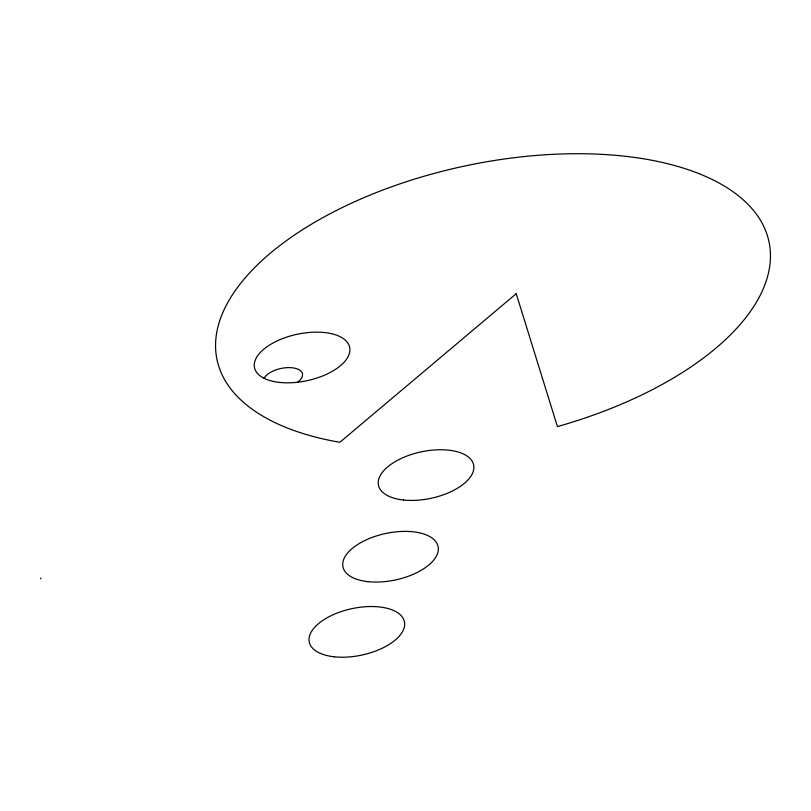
<?xml version="1.0" encoding="UTF-8"?>
<svg xmlns="http://www.w3.org/2000/svg" width="811" height="811" viewBox="0 0 811 811"><rect width="100%" height="100%" fill="white"/><g stroke="black" fill="none" stroke-linecap="round" stroke-linejoin="round"><path stroke-width="1.22" d="M40.55 578.78L40.885 578.061M264.112 378.291A19.94 9.732 -12.1 0 1 292.457 367.809A19.94 9.732 -12.1 0 1 297.546 382.255M516.212 293.694L339.86 442.299A282.218 137.688 -12.1 0 1 306.852 226.999A282.218 137.688 -12.1 0 1 738.486 195.826A282.218 137.688 -12.1 0 1 557.431 426.576L516.212 293.694M279.795 382.447A48.65 23.732 -12.1 0 0 349.886 348.831A48.65 23.732 -12.1 0 0 276.602 341.178A48.65 23.732 -12.1 0 0 279.795 382.447M403.513 500.022A48.65 23.732 -12.1 0 0 473.857 466.568A48.65 23.732 -12.1 0 0 400.796 458.671A48.65 23.732 -12.1 0 0 403.513 500.022M368.001 581.659A48.65 23.732 -12.1 0 0 438.335 548.206A48.65 23.732 -12.1 0 0 365.274 540.308A48.65 23.732 -12.1 0 0 368.001 581.659M334.294 656.809A48.65 23.732 -12.1 0 0 404.638 623.365A48.65 23.732 -12.1 0 0 331.577 615.458A48.65 23.732 -12.1 0 0 334.294 656.809"/></g></svg>
